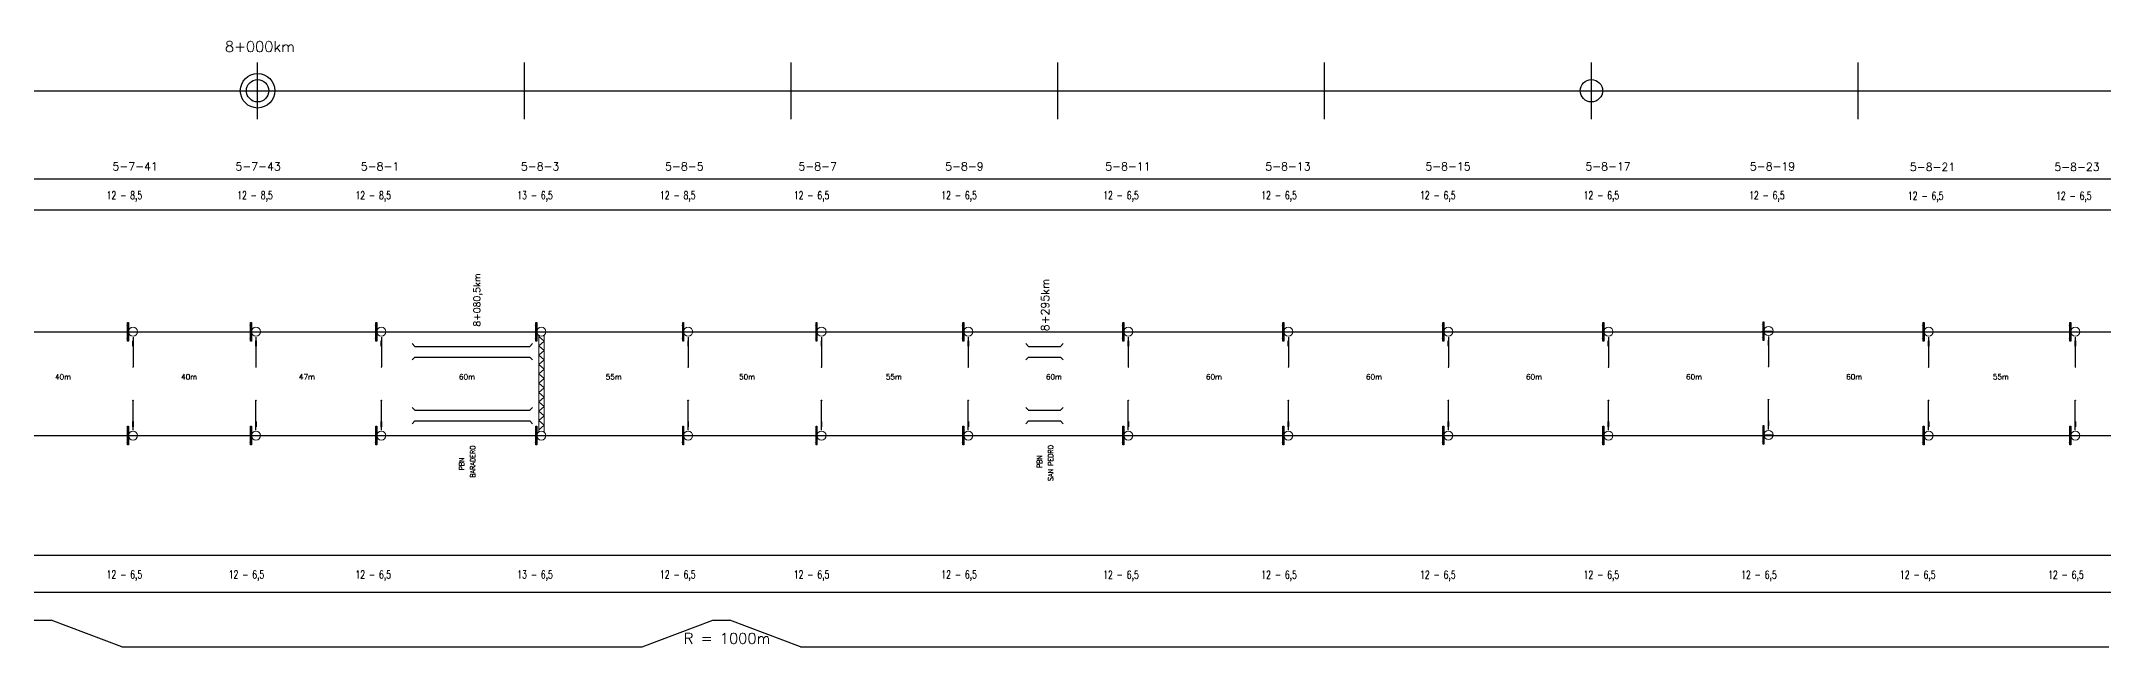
# Model space of a CAD drawing. Header units: millimetres. Extents: x 56 to 21898, y 218 to 1565.
# Drawn here: x 3987 to 4760, y 228 to 456 of the extents above; entities that cross this region are included whole.
import ezdxf

# ---------------------------------------------------------------- set-up
doc = ezdxf.new("R2010")
doc.units = ezdxf.units.MM
for name, color, linetype in [('Brazos', 9, 'Continuous'), ('Cruceta Fe', 42, 'Continuous'), ('LDF', 5, 'Continuous'), ('LDS', 1, 'Continuous'), ('longitud vano', 7, 'Continuous'), ('Nº de poste', 6, 'Continuous'), ('POSTES', 8, 'Continuous'), ('progresivas', 4, 'Continuous'), ('Pórticos', 9, 'Continuous'), ('TEXTOS', 3, 'Continuous')]:
    doc.layers.add(name, color=color, linetype=linetype)
doc.styles.add('STYLE1', font='romans.shx')

# ---------------------------------------------------------------- blocks, each defined once
blk = doc.blocks.new('Poste Hormigón')
at = {"layer": 'POSTES', "lineweight": 18}
blk.add_line((1.7, 0), (-1.7, 0), dxfattribs=at)
blk.add_circle((0, 0), 1.7, dxfattribs=at)
blk = doc.blocks.new('Brazo')
at = {"layer": 'Brazos'}
for p, q in [((0, 0.2), (0, -10.98)), ((-0.3, -1.23), (0.3, -1.23)), ((-0.3, -1.43), (0.3, -1.43)), ((-0.3, -1.64), (0.3, -1.64)), ((-0.3, -1.84), (0.3, -1.84)), ((-0.3, -2.04), (0.3, -2.04)), ((-0.3, -2.25), (0.3, -2.25)), ((-0.3, -2.45), (0.3, -2.45)), ((-0.3, -2.66), (0.3, -2.66)), ((-0.3, -2.86), (0.3, -2.86))]:
    blk.add_line(p, q, dxfattribs=at)
for start, end in [(37.01986, 217.01986), (217.01986, 37.01986)]:
    blk.add_arc((0, -10.98), 0.102, start, end, dxfattribs=at)
blk = doc.blocks.new('Cruceta Fe')
at = {"layer": 'Cruceta Fe', "const_width": 0.1}
for points in [[(-0.92, 2.45), (0, 2.45)], [(-0.92, 0), (0, 0)], [(-0.92, -2.45), (0, -2.45)]]:
    blk.add_lwpolyline(points, dxfattribs=at)
at = {"layer": 'Cruceta Fe'}
blk.add_lwpolyline([(-0.35, 3.52), (0, 3.52), (0, -3.52), (-0.35, -3.52)], close=True, dxfattribs=at)
blk = doc.blocks.new('Cruceta Fe 1')
at = {"layer": 'Cruceta Fe', "const_width": 0.1}
for points in [[(-0.92, 2.45), (0, 2.45)], [(-0.92, -2.45), (0, -2.45)]]:
    blk.add_lwpolyline(points, dxfattribs=at)
at = {"layer": 'Cruceta Fe'}
blk.add_lwpolyline([(-0.35, 3.52), (0, 3.52), (0, -3.52), (-0.35, -3.52)], close=True, dxfattribs=at)
blk = doc.blocks.new('Viga canasto')
at = {"layer": 'Pórticos', "lineweight": 20}
for p, q in [((-1, -1.37), (-1, -37.58)), ((-1, -1.73), (-1, -37.58)), ((-1, -1.73), (1, -3.48)), ((-1, -5.23), (1, -3.48)), ((-1, -5.23), (1, -6.99)), ((-1, -8.74), (1, -6.99)), ((1, -1.37), (1, -37.58)), ((1, -1.37), (1, -37.58)), ((-1, -8.74), (1, -10.49)), ((-1, -12.24), (1, -10.49)), ((-1, -12.24), (1, -13.99)), ((-1, -15.74), (1, -13.99)), ((-1, -15.74), (1, -17.49)), ((-1, -19.25), (1, -17.49)), ((-1, -19.25), (1, -21)), ((-1, -22.75), (1, -21)), ((-1, -22.75), (1, -24.5)), ((-1, -26.25), (1, -24.5)), ((-1, -26.25), (1, -28)), ((-1, -29.75), (1, -28)), ((-1, -29.75), (1, -31.51)), ((-1, -33.26), (1, -31.51)), ((-1, -33.26), (1, -35.01)), ((-1, -36.76), (1, -35.01))]:
    blk.add_line(p, q, dxfattribs=at)

msp = doc.modelspace()

# ---------------------------------------------------------------- linework, layer by layer
for p, q in [((4068.1506, 426.3383), (4068.1506, 447.6025)), ((4168.1506, 426.3383), (4168.1506, 447.6025)), ((4268.1506, 426.3383), (4268.1506, 447.6025)), ((4368.1506, 426.3383), (4368.1506, 447.6025)), ((4468.1506, 426.3383), (4468.1506, 447.6025)), ((4568.1506, 426.3383), (4568.1506, 447.6025)), ((4668.1506, 426.3383), (4668.1506, 447.6025)), ((68.1506, 436.9704), (21897.5602, 436.9704)), ((68.1506, 403.8502), (21897.5602, 403.8502)), ((68.1506, 392.2176), (21897.5602, 392.2176)), ((4127.1506, 341.0418), (4126.0899, 342.1024)), ((4127.1506, 341.0418), (4170.1506, 341.0418)), ((4170.1506, 341.0418), (4171.2112, 342.1024)), ((4357.2006, 341.0418), (4356.1399, 342.1024)), ((4357.2006, 341.0418), (4369.1006, 341.0418)), ((4369.1006, 341.0418), (4370.1612, 342.1024)), ((4127.1506, 337.0418), (4126.0899, 335.9811)), ((4127.1506, 337.0418), (4170.1506, 337.0418)), ((4170.1506, 337.0418), (4171.2112, 335.9811)), ((4357.2006, 337.0418), (4356.1399, 335.9811)), ((4357.2006, 337.0418), (4369.1006, 337.0418)), ((4369.1006, 337.0418), (4370.1612, 335.9811)), ((4127.1506, 317.0418), (4126.0899, 318.1024)), ((4127.1506, 317.0418), (4170.1506, 317.0418)), ((4170.1506, 317.0418), (4171.2112, 318.1024)), ((4357.2006, 317.0418), (4356.1399, 318.1024)), ((4357.2006, 317.0418), (4369.1006, 317.0418)), ((4369.1006, 317.0418), (4370.1612, 318.1024)), ((4127.1506, 313.0418), (4126.0899, 311.9811)), ((4127.1506, 313.0418), (4170.1506, 313.0418)), ((4170.1506, 313.0418), (4171.2112, 311.9811)), ((4357.2006, 313.0418), (4356.1399, 311.9811)), ((4357.2006, 313.0418), (4369.1006, 313.0418)), ((4369.1006, 313.0418), (4370.1612, 311.9811)), ((68.1506, 262.6383), (21897.5602, 262.6383)), ((68.1506, 248.8066), (21897.5602, 248.8066)), ((3790.4437, 238.284), (3990.704, 238.284)), ((4017.294, 228.284), (3990.704, 238.284)), ((4212.2605, 228.284), (4238.8505, 238.284)), ((4238.8505, 238.284), (4245.1205, 238.284)), ((4271.7105, 228.284), (4245.1205, 238.284)), ((4017.294, 228.284), (4212.2605, 228.284)), ((4271.7105, 228.284), (4762.1505, 228.284))]:
    msp.add_line(p, q)
for centre, radius in [((4068.1506, 436.9704), 6.4757), ((4068.1506, 436.9704), 4.1956), ((4568.1506, 436.9704), 4.1956)]:
    msp.add_circle(centre, radius)
at = {"layer": 'LDF'}
msp.add_line((3955.0822, 346.5185), (5771.719, 346.5185), dxfattribs=at)
at = {"layer": 'LDS'}
msp.add_line((3953.7596, 307.565), (5773.0326, 307.565), dxfattribs=at)

# ---------------------------------------------------------------- block references
at = {"layer": 'Brazos'}
for p in [(4021.4504, 344.2785), (4067.5504, 344.2785), (4114.5504, 344.2785), (4229.5504, 344.2785), (4279.5504, 344.2785), (4334.5504, 344.2785), (4394.5504, 344.2785), (4454.5504, 344.2785), (4514.5504, 344.2785), (4574.5504, 344.2785), (4634.5504, 344.5285), (4694.5504, 344.2785), (4749.5504, 344.2785)]:
    msp.add_blockref('Brazo', p, dxfattribs=at)
at = {"layer": 'Brazos', "xscale": -1, "rotation": 180}
for p in [(4021.4504, 309.805), (4067.5504, 309.805), (4114.5504, 309.805), (4229.5504, 309.805), (4279.5504, 309.805), (4334.5504, 309.805), (4394.5504, 309.805), (4454.5504, 309.805), (4514.5504, 309.805), (4574.5504, 309.805), (4634.5504, 310.055), (4694.5504, 309.805), (4749.5504, 309.805)]:
    msp.add_blockref('Brazo', p, dxfattribs=at)
at = {"layer": 'Cruceta Fe'}
for name, p in [('Cruceta Fe', (4019.7506, 346.5185)), ('Cruceta Fe', (4065.8506, 346.5185)), ('Cruceta Fe', (4112.8506, 346.5185)), ('Cruceta Fe', (4172.8506, 346.5185)), ('Cruceta Fe', (4227.8506, 346.5185)), ('Cruceta Fe', (4277.8506, 346.5185)), ('Cruceta Fe', (4332.8506, 346.5185)), ('Cruceta Fe', (4392.8506, 346.5185)), ('Cruceta Fe', (4452.8506, 346.5185)), ('Cruceta Fe', (4512.8506, 346.5185)), ('Cruceta Fe', (4572.8506, 346.5185)), ('Cruceta Fe', (4632.8506, 346.7685)), ('Cruceta Fe', (4692.8506, 346.5185)), ('Cruceta Fe', (4747.8506, 346.5185)), ('Cruceta Fe 1', (4019.7506, 307.565)), ('Cruceta Fe 1', (4065.8506, 307.565)), ('Cruceta Fe 1', (4112.8506, 307.565)), ('Cruceta Fe 1', (4172.8506, 307.565)), ('Cruceta Fe 1', (4227.8506, 307.565)), ('Cruceta Fe 1', (4277.8506, 307.565)), ('Cruceta Fe 1', (4332.8506, 307.565)), ('Cruceta Fe 1', (4392.8506, 307.565)), ('Cruceta Fe 1', (4452.8506, 307.565)), ('Cruceta Fe 1', (4512.8506, 307.565)), ('Cruceta Fe 1', (4572.8506, 307.565)), ('Cruceta Fe 1', (4632.8506, 307.815)), ('Cruceta Fe 1', (4692.8506, 307.565)), ('Cruceta Fe 1', (4747.8506, 307.565))]:
    msp.add_blockref(name, p, dxfattribs=at)
at = {"layer": 'POSTES'}
for p in [(4021.4506, 346.5185), (4067.5506, 346.5185), (4114.5506, 346.5185), (4174.5506, 346.5185), (4229.5506, 346.5185), (4279.5506, 346.5185), (4334.5506, 346.5185), (4394.5506, 346.5185), (4454.5506, 346.5185), (4514.5506, 346.5185), (4574.5506, 346.5185), (4634.5506, 346.7685), (4694.5506, 346.5185), (4749.5506, 346.5185)]:
    msp.add_blockref('Poste Hormigón', p, dxfattribs=at)
at = {"layer": 'POSTES', "xscale": -1, "rotation": 180}
for p in [(4634.5506, 307.815), (4021.4506, 307.565), (4067.5506, 307.565), (4114.5506, 307.565), (4174.5506, 307.565), (4229.5506, 307.565), (4279.5506, 307.565), (4334.5506, 307.565), (4394.5506, 307.565), (4454.5506, 307.565), (4514.5506, 307.565), (4574.5506, 307.565), (4694.5506, 307.565), (4749.5506, 307.565)]:
    msp.add_blockref('Poste Hormigón', p, dxfattribs=at)
at = {"layer": 'Pórticos'}
msp.add_blockref('Viga canasto', (4174.5506, 346.5185), dxfattribs=at)

# ---------------------------------------------------------------- texts
at = {"layer": 'longitud vano', "linetype": 'Continuous', "style": 'STYLE1'}
for s, p in [('40m', (3992.1975, 328.6021)), ('40m', (4039.477, 328.6021)), ('47m', (4083.6483, 328.6021)), ('60m', (4143.6483, 328.6021)), ('55m', (4198.6483, 328.6021)), ('50m', (4248.6483, 328.6021)), ('55m', (4303.6483, 328.6021)), ('60m', (4363.6483, 328.6021)), ('60m', (4423.6483, 328.6021)), ('60m', (4483.6483, 328.6021)), ('60m', (4543.6483, 328.6021)), ('60m', (4603.6483, 328.6021)), ('60m', (4663.6483, 328.6021)), ('55m', (4718.6483, 328.6021))]:
    msp.add_text(s, height=2, dxfattribs=at).set_placement(p)
at = {"layer": 'Nº de poste', "linetype": 'Continuous', "style": 'STYLE1'}
for s, p in [('5-7-41', (4013.7543, 407.0777)), ('5-7-43', (4059.8543, 407.0777)), ('5-8-1', (4106.8543, 407.0777)), ('5-8-3', (4166.8543, 407.0777)), ('5-8-5', (4220.9067, 407.0777)), ('5-8-7', (4270.9067, 407.0777)), ('5-8-9', (4325.9067, 407.0777)), ('5-8-11', (4385.9067, 407.0777)), ('5-8-13', (4445.9067, 407.0777)), ('5-8-15', (4505.9067, 407.0777)), ('5-8-17', (4565.9067, 407.0777)), ('5-8-19', (4627.558, 407.0777)), ('5-8-21', (4687.558, 406.8738)), ('5-8-23', (4741.705, 406.8738))]:
    msp.add_text(s, height=3, dxfattribs=at).set_placement(p)
at = {"layer": 'progresivas', "linetype": 'Continuous', "style": 'STYLE1'}
msp.add_text('8+000km', height=4, dxfattribs=at).set_placement((4055.8989, 451.5643))
for s, height, p in [('8+080,5km', 2.55, (4151.6401, 348.4363)), ('8+295km', 3, (4364.8608, 346.7383))]:
    msp.add_text(s, height=height, rotation=90, dxfattribs=at).set_placement(p)
at = {"layer": 'TEXTOS', "linetype": 'Continuous', "style": 'STYLE1', "width": 0.7}
for s, p in [('12 - 8,5', (4011.5658, 396.2371)), ('12 - 8,5', (4060.5238, 396.2371)), ('12 - 8,5', (4104.8421, 396.2371)), ('13 - 6,5', (4165.499, 396.2371)), ('12 - 8,5', (4219.008, 396.2371)), ('12 - 6,5', (4269.1701, 396.2371)), ('12 - 6,5', (4324.4653, 396.2371)), ('12 - 6,5', (4385.1636, 396.2371)), ('12 - 6,5', (4444.4176, 396.2371)), ('12 - 6,5', (4503.9283, 396.2371)), ('12 - 6,5', (4565.2429, 396.2371)), ('12 - 6,5', (4627.2807, 396.2371)), ('12 - 6,5', (4686.8185, 396.0332)), ('12 - 6,5', (4742.3448, 396.0332)), ('12 - 6,5', (4011.5658, 253.9236)), ('12 - 6,5', (4057.3307, 253.9236)), ('12 - 6,5', (4104.8421, 253.9236)), ('13 - 6,5', (4165.499, 253.9236)), ('12 - 6,5', (4219.008, 253.9236)), ('12 - 6,5', (4269.1701, 253.9236)), ('12 - 6,5', (4324.4653, 253.9236)), ('12 - 6,5', (4385.1636, 253.8255)), ('12 - 6,5', (4444.4176, 253.8255)), ('12 - 6,5', (4503.9283, 253.8255)), ('12 - 6,5', (4565.2429, 253.8255)), ('12 - 6,5', (4624.3094, 253.8255)), ('12 - 6,5', (4683.8471, 253.8255)), ('12 - 6,5', (4739.3735, 253.8255))]:
    msp.add_text(s, height=3, dxfattribs=at).set_placement(p)
at = {"layer": 'TEXTOS', "linetype": 'Continuous', "style": 'STYLE1', "width": 0.9}
for s, p in [('BARADERO', (4149.758, 291.7508)), ('SAN PEDRO', (4366.4145, 290.5026)), ('PBN', (4145.5971, 294.4966)), ('PBN', (4362.2266, 295.377))]:
    msp.add_text(s, height=1.944, rotation=90, dxfattribs=at).set_placement(p)
at = {"layer": 'TEXTOS', "linetype": 'Continuous', "style": 'STYLE1'}
msp.add_text('R = 1000m', height=4, dxfattribs=at).set_placement((4227.9202, 229.4588))

doc.saveas('drawing.dxf')
